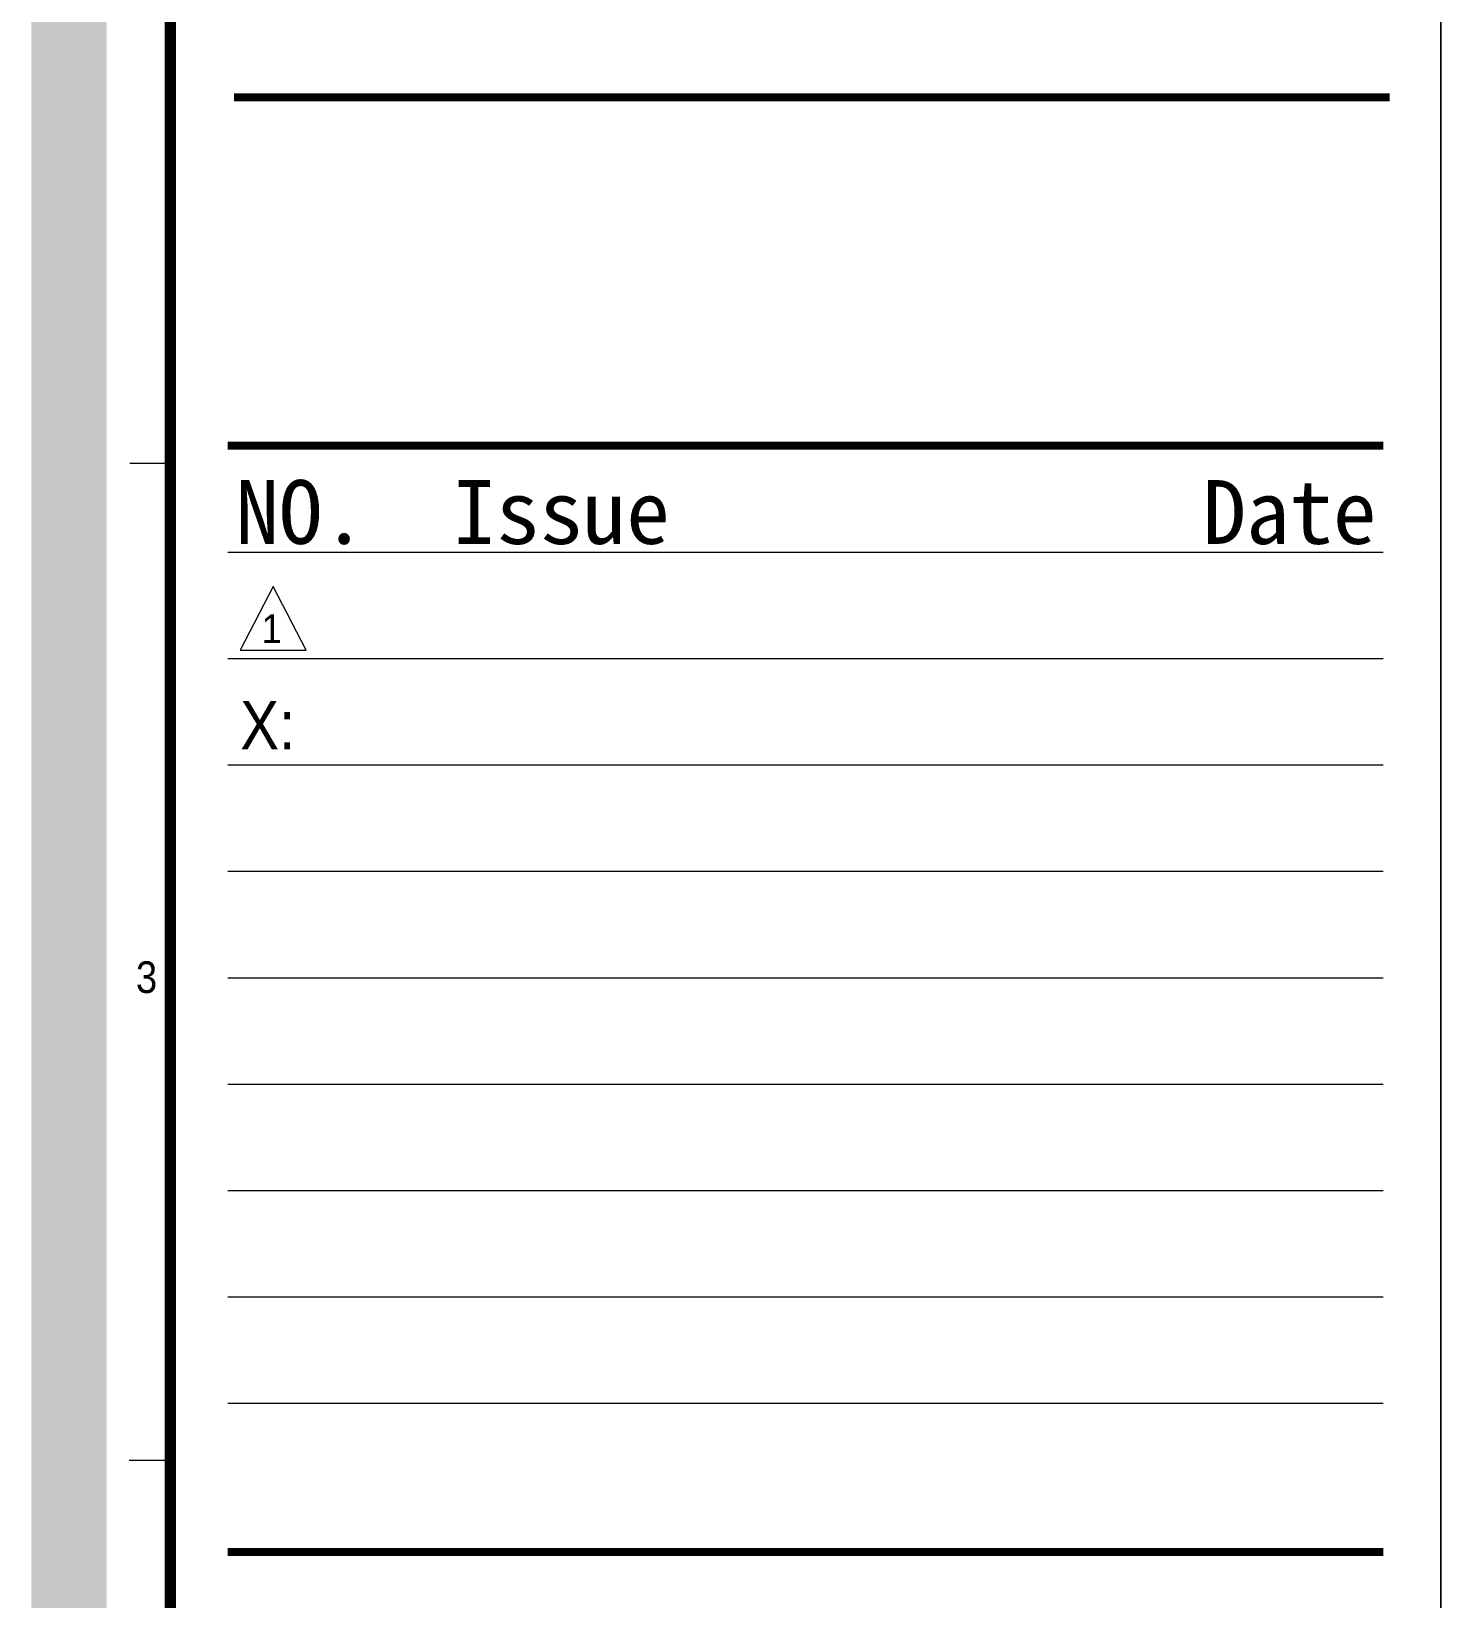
# Model space of a CAD drawing. Header units: millimetres. Extents: x 404985 to 540841, y 1898 to 26709.
# Drawn here: x 469368 to 472913, y 17785 to 21729 of the extents above; entities that cross this region are included whole.
import ezdxf
from ezdxf.enums import TextEntityAlignment as Align

# ---------------------------------------------------------------- set-up
doc = ezdxf.new("R2010")
doc.units = ezdxf.units.MM
doc.layers.add('TK', color=51, linetype='Continuous', lineweight=18)
doc.styles.add('ar', font='arial.ttf')
doc.styles.add('GridRef', font='au101s01.shx', dxfattribs={"width": 0.9, "height": 2.5})
doc.styles.add('hb', font='hbsmall.shx', dxfattribs={"width": 0.7})
doc.styles.add('IS-Title-CN_b', font='simhei.ttf')

# ---------------------------------------------------------------- blocks, each defined once
blk = doc.blocks.new('regggg')
at = {"layer": 'TK', "color": 45, "ltscale": 3}
for p, q in [((188636.5, 5808.9), (188636.5, -13222.3)), ((188636.5, 5808.9), (188636.5, -13222.3)), ((214504.2, 5808.9), (214504.2, -13222.3)), ((214504.2, 5808.9), (214504.2, -13222.3)), ((214504.2, 5808.9), (214504.2, -13222.3)), ((212163.8, 983.9), (214393.3, 983.9)), ((212163.8, 778.6), (214393.3, 778.6)), ((212163.8, 573.3), (214393.3, 573.3)), ((212163.8, 368), (214393.3, 368)), ((212163.8, 162.7), (214393.3, 162.7)), ((212163.8, -42.6), (214393.3, -42.6)), ((212163.8, -247.9), (214393.3, -247.9)), ((212163.8, -453.2), (214393.3, -453.2)), ((212163.8, -658.5), (214393.3, -658.5))]:
    blk.add_line(p, q, dxfattribs=at)
at = {"layer": 'TK', "color": 45}
for p, q in [((211975, 1155.8), (212052.9, 1155.8)), ((212251.5, 917.8), (212187.7, 794.9)), ((212315.4, 794.9), (212251.5, 917.8)), ((212187.7, 794.9), (212315.4, 794.9)), ((211973.9, -768.6), (212051.8, -768.6))]:
    blk.add_line(p, q, dxfattribs=at)
at = {"layer": 'TK', "color": 45, "ltscale": 3}
for points in [[(188636.5, 5808.9), (188636.5, -13222.3)], [(214504.2, 5808.9), (214504.2, -13222.3)]]:
    blk.add_lwpolyline(points, dxfattribs=at)
at = {"layer": 'TK', "color": 45}
for points, const_width in [([(212052.9, -12219.7), (212052.9, 4700.3)], 21.8), ([(212176, 1861.7), (214405.6, 1861.7)], 15.4), ([(212163.8, 1189.2), (214393.3, 1189.2)], 15.4), ([(212163.8, -945.9), (214393.3, -945.9)], 15.4)]:
    blk.add_lwpolyline(points, dxfattribs=dict(at, const_width=const_width))
blk.add_solid([(211784.9, 5072.3), (211784.9, -12464.7), (211930.4, 5072.3), (211930.4, -12464.7)], dxfattribs=at)
at = {"layer": 'TK', "color": 45, "width": 0.9}
for s, height, style, p in [('1', 55.4, 'ar', (212229.1, 808.6, 6.8)), ('X:', 93.75, 'hb', (212187.7, 603.2))]:
    blk.add_text(s, height=height, dxfattribs=dict(at, style=style)).set_placement(p)
at = {"layer": 'TK', "color": 45, "style": 'GridRef', "width": 0.9}
blk.add_text('3', height=61, dxfattribs=at).set_placement((212007.1, 163.7), align=Align.MIDDLE_CENTER)
at = {"layer": 'TK', "color": 45, "char_height": 123.179, "width": 1289.3, "attachment_point": 1, "style": 'IS-Title-CN_b'}
for s, insert in [('{\\fFangSong_GB2312|b0|i0|c134|p49;NO.  Issue}', (212178.8, 1123.1)), ('{\\fFangSong_GB2312|b0|i0|c134|p49;Date}', (214045, 1123.1))]:
    blk.add_mtext(s, dxfattribs=dict(at, insert=insert))

msp = doc.modelspace()

# ---------------------------------------------------------------- block references
at = {"xscale": 1.303680000000168, "yscale": 1.303680000000168, "zscale": 1.303680000000168}
for p in [(193268.4, 19135.9), (226991.6, 19135.9)]:
    msp.add_blockref('regggg', p, dxfattribs=at)

doc.saveas('drawing.dxf')
